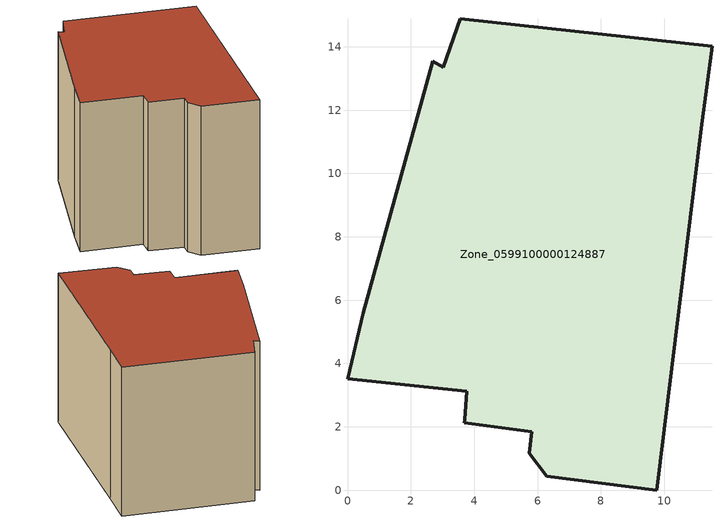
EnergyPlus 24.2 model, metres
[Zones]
Zone_0599100000124887
 floor ground (C_G): 3.7,2.23 3.76,3.12 0,3.53 0.49,5.6 2.69,13.55 3.02,13.36 3.56,14.88 11.51,14.02 11.17,11.43 9.77,0 6.3,0.44 5.74,1.17 5.81,1.85 3.69,2.12 z0
 wall outside (C_F): 11.51,14.02 3.56,14.88 3.02,13.36 2.69,13.55 0.49,5.6 0,3.53 3.76,3.12 3.7,2.23 3.69,2.12 5.81,1.85 5.74,1.17 6.3,0.44 9.77,0 11.17,11.43 11.51,14.02 z0:9.38
 roof outside (C_R): 3.76,3.12 3.7,2.23 3.69,2.12 5.81,1.85 5.74,1.17 6.3,0.44 9.77,0 11.17,11.43 11.51,14.02 3.56,14.88 3.02,13.36 2.69,13.55 0.49,5.6 0,3.53 z9.38
[BUILDING]
Pand.0599100000124887: North Axis=0; Terrain=City; Loads Convergence Tolerance Value=0.04; Temperature Convergence Tolerance Value=0.4; Solar Distribution=FullExterior; Maximum Number of Warmup Days=25; Minimum Number of Warmup Days=1
[Site:Location]
Rotterdam.The.Hague.AP_ZH_NLD Design_Conditions: Latitude=51.96; Longitude=4.45; Time Zone=1; Elevation=-4.5
[SITE:GROUNDTEMPERATURE:BUILDINGSURFACE]
18, 18, 18, 18, 18, 18, 18, 18, 18, 18, 18, 18
[MATERIAL] Thermal Absorptance=0.9; Solar Absorptance=0.7; Visible Absorptance=0.7
Name | Roughness | Thickness | Conductivity | Density | Specific Heat
G.TC.1946 | MediumSmooth | 0.15 | 1 | 540 | 1210
F.TC.1946 | Rough | 0.3 | 0.857143 | 1920 | 840
R.TC.1946 | MediumRough | 0.2 | 0.909091 | 1500 | 1000
[CONSTRUCTION]
C_G: G.TC.1946
C_F: F.TC.1946
C_R: R.TC.1946
[ZONE]
Zone_0599100000124887: Type=1; Multiplier=1; Ceiling Height=Autocalculate; Volume=Autocalculate; Floor Area=autocalculate; Part of Total Floor Area=Yes
[ZONEINFILTRATION:DESIGNFLOWRATE]
Infil_Zone_0599100000124887: Zone or ZoneList or Space or SpaceList=Zone_0599100000124887; Schedule=AlwaysOn; Design Flow Rate Calculation Method=Flow/Area; Flow Rate per Floor Area=0.003; Constant Term Coefficient=1; Temperature Term Coefficient=0; Velocity Term Coefficient=0; Velocity Squared Term Coefficient=0
[HVACTEMPLATE:ZONE:IDEALLOADSAIRSYSTEM]
Zone_0599100000124887: Maximum Heating Supply Air Temperature=50; Minimum Cooling Supply Air Temperature=13; Maximum Heating Supply Air Humidity Ratio=0.0156; Minimum Cooling Supply Air Humidity Ratio=0.0077; Heating Limit=NoLimit; Cooling Limit=NoLimit; Dehumidification Control Type=ConstantSensibleHeatRatio; Cooling Sensible Heat Ratio=0.7; Dehumidification Setpoint=60; Humidification Control Type=None; Humidification Setpoint=30; Outdoor Air Method=None; Outdoor Air Flow Rate per Person=0.00944; Outdoor Air Flow Rate per Zone Floor Area=0; Outdoor Air Flow Rate per Zone=0; Demand Controlled Ventilation Type=None; Outdoor Air Economizer Type=NoEconomizer; Heat Recovery Type=None; Sensible Heat Recovery Effectiveness=0.7; Latent Heat Recovery Effectiveness=0.65
[ZONECONTROL:THERMOSTAT]
ThermostatControl_Zone_0599100000124887: Zone or ZoneList=Zone_0599100000124887; Control Type Schedule=DualSetpointControlType; Control 1=Thermostat_Zone_0599100000124887; Temperature Difference Between Cutout And Setpoint=0
[THERMOSTATSETPOINT:DUALSETPOINT]
Thermostat_Zone_0599100000124887: Heating Setpoint Temperature Schedule=HeatingSetpoint_Zone_0599100000124887; Cooling Setpoint Temperature Schedule=CoolingSetpoint_Zone_0599100000124887
[SCHEDULE:COMPACT]
HeatingSetpoint_Zone_0599100000124887: Through: 12/31, For: AllDays, Until: 24:00, 21
CoolingSetpoint_Zone_0599100000124887: Through: 12/31, For: AllDays, Until: 24:00, 24
DualSetpointControlType: Through: 12/31, For: AllDays, Until: 24:00, 4
AlwaysOn: Through: 12/31, For: AllDays, Until: 24:00, 1
